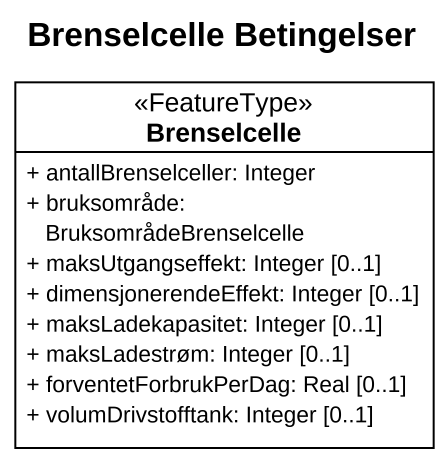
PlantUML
@startuml
title Brenselcelle Betingelser
hide circle
hide empty members
skinparam classAttributeIconSize 0
class Brenselcelle <<FeatureType>> {
  + antallBrenselceller: Integer
  + bruksområde: BruksområdeBrenselcelle
  + maksUtgangseffekt: Integer [0..1]
  + dimensjonerendeEffekt: Integer [0..1]
  + maksLadekapasitet: Integer [0..1]
  + maksLadestrøm: Integer [0..1]
  + forventetForbrukPerDag: Real [0..1]
  + volumDrivstofftank: Integer [0..1]
}
@enduml
